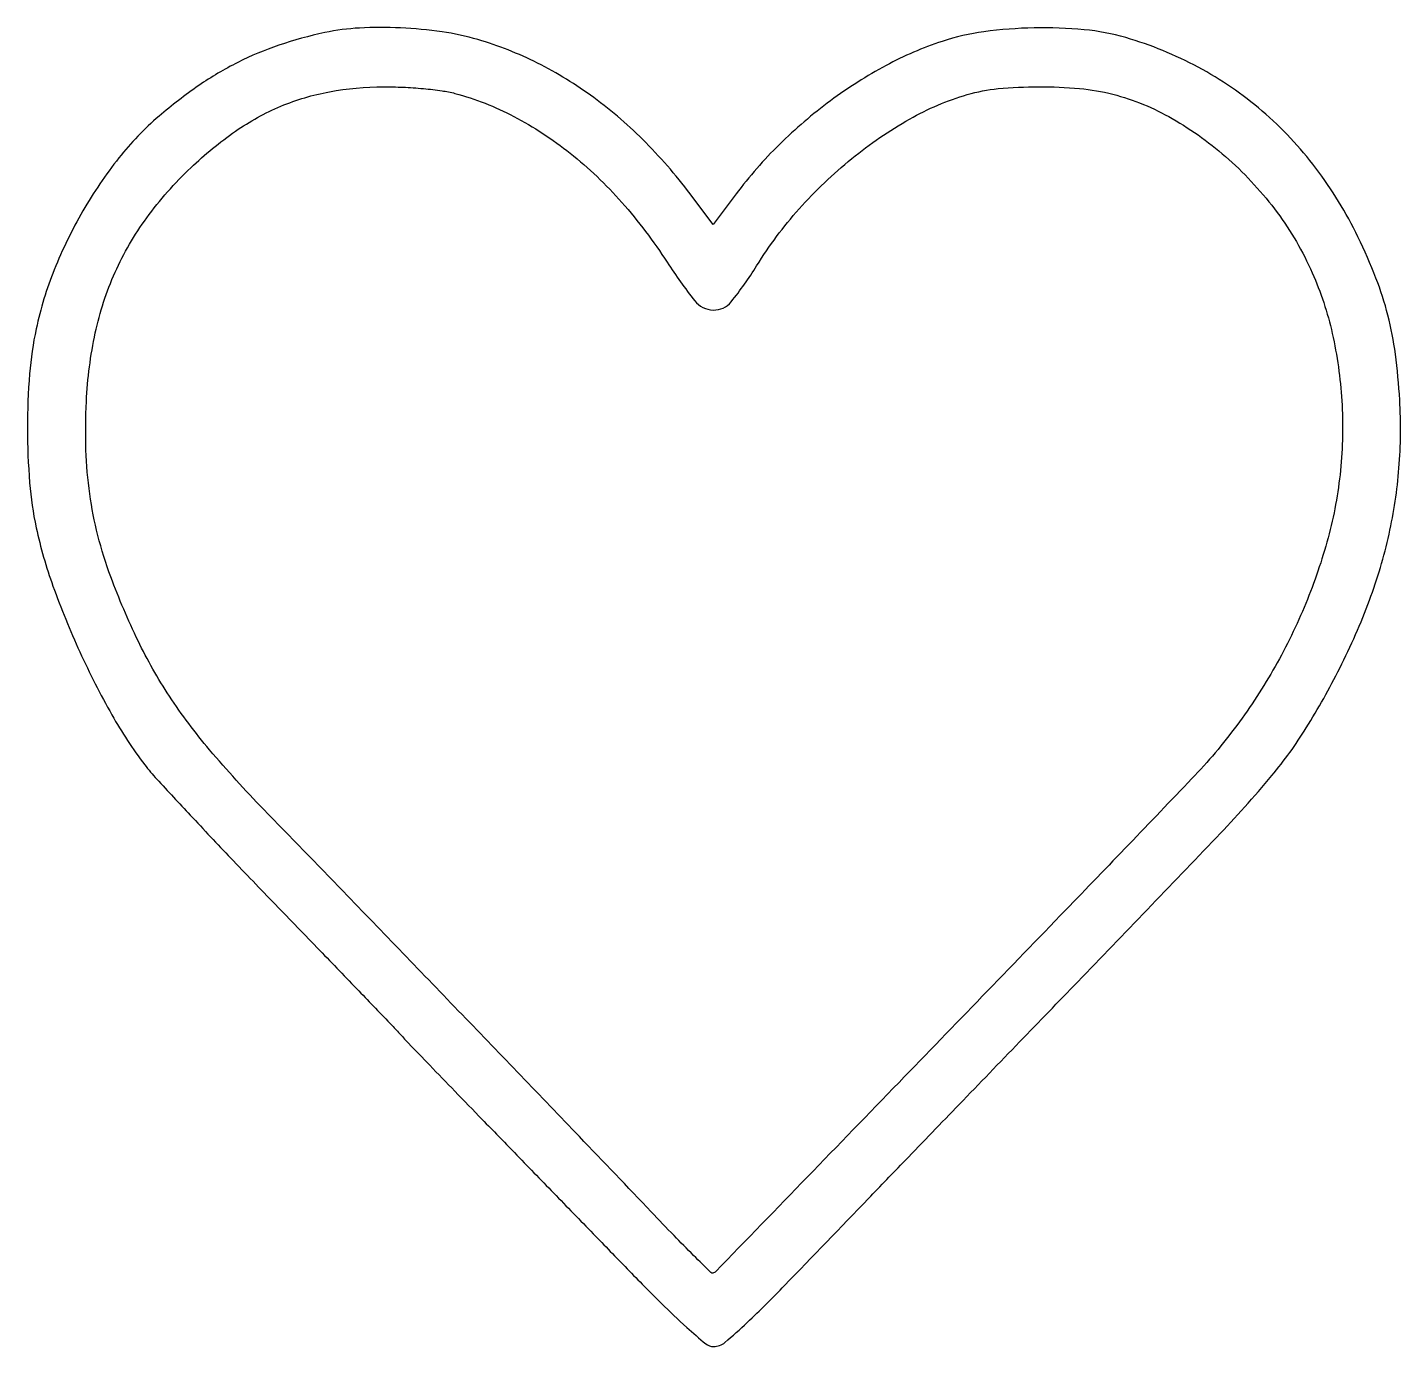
# Model space of a CAD drawing. Extents: x 46 to 315, y 50 to 309.
import ezdxf

# ---------------------------------------------------------------- set-up
doc = ezdxf.new("R2010")
doc.units = 0

msp = doc.modelspace()

# ---------------------------------------------------------------- linework, layer by layer
for points in [[(104, 307.550611, 0.028377), (94.955553, 305.065782, 0.035532), (86.929544, 301.711224, 0.034726), (79.315303, 297.184691, 0.025244), (71.504498, 291.169411, 0.048919), (63.632756, 282.991141, 0.036143), (56.574857, 272.592004, 0.03557), (50.964846, 261.064544, 0.042314), (47.42252, 249.5, 0.033552), (46.128645, 240.674997, 0.019642), (45.709642, 229.996871, 0.019643), (46.129871, 219.320192, 0.033591), (47.424832, 210.5, 0.033246), (50.708616, 199.054465, 0.020918), (55.970308, 186.169739, 0.020952), (62.264854, 173.821758, 0.034443), (68.709824, 164.031377, 0.023316), (71.054149, 161.234887, 0.00185), (77.633362, 154.144094, 0.002506), (85.558985, 145.750077, 0.001918), (94.30713, 136.647629, -0.000336), (102.982105, 127.678278, -0.000478), (110.677967, 119.695297, -0.000263), (117.175151, 112.935683, -0.007089), (118.873185, 111.116251, 0.00676), (120.431627, 109.444187, 0.000558), (124.552124, 105.15101, 0.000747), (129.481092, 100.042235, 0.000575), (134.873185, 94.482933, -0.000083), (141.155235, 88.018829, -0.000046), (148.838624, 80.108705, -0.000046), (156.631354, 72.083087, -0.000073), (163.279577, 65.232933, 0.004574), (169.995969, 58.436039, 0.012276), (174.935988, 53.762766, 0.01078), (178.660321, 50.551553, 0.174229), (180.195113, 50, 0.175588), (182.426601, 50.808576, 0.016817), (186.810498, 54.723103, 0.009588), (194.127929, 61.986649, 0.001053), (210.556654, 79.003602, -0.000415), (217.727575, 86.45029, -0.000134), (228.363204, 97.470712, -0.000133), (240.198775, 109.721381, -0.00015), (251.594678, 121.503602, 0.001629), (278.802279, 149.800599, 0.016647), (289.638745, 161.928394, 0.035167), (296.373995, 171.251294, 0.021992), (302.966513, 183, 0.027701), (308.772374, 196.286103, 0.034204), (312.6126, 209.239454, 0.0354), (314.560058, 222.207381, 0.033728), (314.704807, 235.533996, 0.018692), (313.855667, 244.545636, 0.029866), (312.387742, 252.135628, 0.030276), (310.04313, 259.422628, 0.019907), (306.516735, 267.5, 0.04902), (298.256942, 280.990051, 0.053583), (287.7432, 292.17601, 0.054241), (275.216038, 300.763382, 0.052502), (261, 306.567856, 0.047234), (252.853957, 308.120473, 0.028663), (243.043074, 308.479993, 0.028605), (233.2089, 307.712592, 0.045404), (224.983041, 305.822826, 0.044667), (214.014169, 301.109598, 0.035577), (203.138985, 294.196559, 0.034793), (193.093925, 285.616236, 0.037449), (184.600119, 275.921342), (180.105653, 269.942382), (176.168029, 275.221191, 0.034284), (166.921312, 285.991456, 0.039888), (156.716134, 294.818089, 0.041767), (145.690805, 301.575822, 0.045492), (134, 306.183904, 0.035474), (126.968956, 307.709187, 0.0243), (118.835129, 308.47698, 0.024467), (110.778609, 308.449599, 0.039786)], [(129.505153, 295.643233, -0.056325), (141.041568, 291.131206, -0.046762), (152.081748, 283.916832, -0.043918), (162.227508, 274.272967, -0.037847), (171.100885, 262.535373, 0.02554), (176.507556, 255.005563, 0.217668), (180.125399, 253.175329, 0.238023), (183.667022, 254.789531, 0.030347), (188.647533, 261.838417, -0.043406), (196.969338, 272.987489, -0.040071), (207.300508, 282.860739, -0.041482), (218.632701, 290.608867, -0.057801), (229.931501, 295.403651, -0.048012), (235.987265, 296.567708, -0.022937), (243.91177, 296.949093, -0.02293), (251.962708, 296.597614, -0.041354), (258.465038, 295.467091, -0.066799), (270.111842, 290.704038, -0.052149), (281.200603, 282.690053, -0.050808), (290.675098, 272.298251, -0.055391), (297.545815, 260.49232, -0.048714), (301.478269, 248.587368, -0.040501), (303.349381, 235.379246, -0.039616), (303.084201, 221.72758, -0.041453), (300.65706, 208.5, -0.031784), (296.281471, 195.636439, -0.030842), (290.273588, 183.296577, -0.030784), (282.780643, 171.767081, -0.031377), (273.972639, 161.322201, -0.001082), (249.190062, 135.532196, -0.000487), (216.560158, 101.788569, -0.000012), (180.622059, 64.698074, -0.151613), (180.054709, 64.387968, -0.249684), (179.678983, 64.500122, -0.0009), (176.28425, 67.866755, -0.004359), (172.44766, 71.75249, -0.002687), (167.998056, 76.387968, 0.001392), (153.909083, 91.141782, 0.000351), (130.894698, 115.074612, 0.000364), (107.635022, 139.193394, 0.00115), (92, 155.30796, -0.017596), (81.412867, 166.963381, -0.030153), (73.551804, 177.479189, -0.032405), (67.398811, 188.304434, -0.02471), (62.055349, 200.849885, -0.025701), (59.518674, 208.996678, -0.027978), (57.915465, 217.134143, -0.026695), (57.181285, 225.729864, -0.019823), (57.255763, 235.261118, -0.041106), (59.005759, 248.686313, -0.052143), (62.889343, 260.565187, -0.052977), (69.084765, 271.236076, -0.044544), (77.718449, 281.061795, -0.03798), (86.500095, 288.235073, -0.05287), (95.38513, 293.127892, -0.054476), (104.885429, 295.951332, -0.043873), (115.5, 296.934354, -0.013041), (119.312722, 296.852657, -0.011107), (123.326514, 296.572374, -0.011252), (126.968366, 296.153801, -0.030848)]]:
    msp.add_lwpolyline(points, format="xyb", close=True)

doc.saveas('drawing.dxf')
